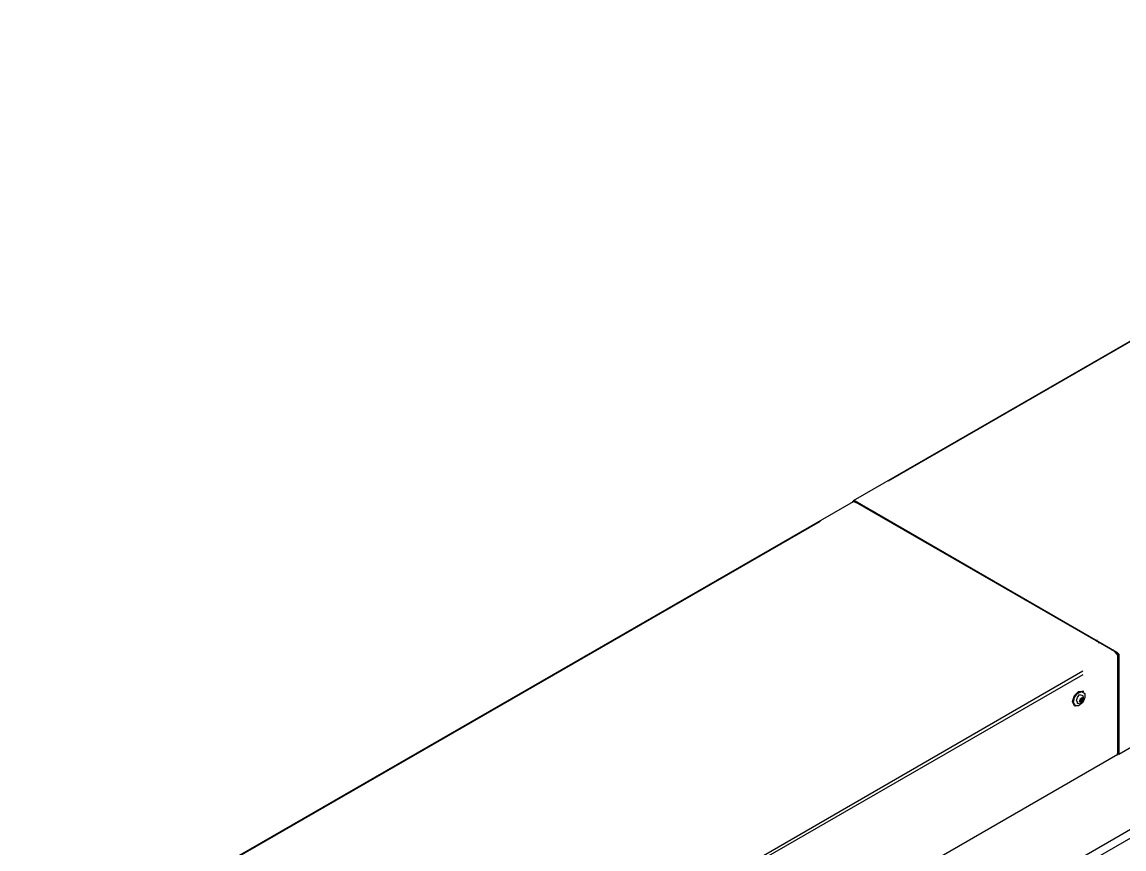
# Model space of a CAD drawing. Header units: inches. Extents: x 144 to 9879, y -166 to 6992.
# Drawn here: x 5930 to 7212, y 2921 to 3883 of the extents above; entities that cross this region are included whole.
import ezdxf

# ---------------------------------------------------------------- set-up
doc = ezdxf.new("R2010")
doc.units = ezdxf.units.IN
doc.header["$MEASUREMENT"] = 0

msp = doc.modelspace()

# ---------------------------------------------------------------- linework, layer by layer
at = {"color": 7}
for points in [[(7863.5, 3883.4), (6896.9, 3326.4)], [(7825.2, 3860.6), (6937.6, 3349.2)], [(7205.9, 3031.8), (8168.9, 3588.7)], [(6446.6, 2497.6), (8124.6, 3467.8)], [(8128.2, 3458.2), (6452.5, 2491.6)], [(6896.9, 3325.2), (5930.3, 2768.3)], [(6898.1, 3325.2), (6895.7, 3325.2)], [(7202.3, 3150.4), (6896.9, 3326.4)], [(6898.1, 3326.4), (6899.3, 3326.4)], [(6898.1, 3325.2), (6899.3, 3325.2)], [(6899.3, 3326.4), (7203.5, 3150.4)], [(6899.3, 3325.2), (6899.3, 3326.4)], [(6901.7, 3325.2), (6899.3, 3324)], [(6899.3, 3325.2), (7203.5, 3150.4)], [(6902.9, 3324), (6902.9, 3322.8)], [(6916.1, 3315.7), (6916.1, 3316.8)], [(6920.9, 3313.3), (6920.9, 3314.5)], [(6858.6, 3302.5), (5971, 2791)], [(7180.8, 3162.3), (7180.8, 3164.7)], [(7184.4, 3161.1), (7182, 3161.1)], [(7183.2, 3162.3), (7183.2, 3161.1)], [(7185.6, 3159.9), (7185.6, 3161.1)], [(7199.9, 3152.8), (7197.6, 3152.8)], [(7204.7, 3146.8), (7201.1, 3151.6)], [(7203.5, 3150.4), (7205.9, 3148)], [(7203.5, 3150.4), (7204.7, 3148)], [(7204.7, 3030.6), (7204.7, 3148)], [(7204.7, 3148), (7204.7, 3031.8)], [(7204.7, 3145.6), (7204.7, 3146.8)], [(7205.9, 3148), (7205.9, 3031.8)], [(6277.7, 2616.2), (7164, 3128.8)], [(7164, 3124), (6276.5, 2612.6)], [(7154.4, 3088.1), (7152, 3092.9), (7154.4, 3100.1), (7159.2, 3104.8), (7164, 3104.8)], [(7155.6, 3088.1), (7153.2, 3091.7), (7154.4, 3097.7), (7158, 3102.4), (7162.8, 3104.8), (7166.4, 3102.4), (7166.4, 3097.7), (7164, 3091.7), (7159.2, 3088.1), (7155.6, 3088.1)], [(7165.2, 3104.8), (7162.8, 3104.8)], [(7204.7, 3103.6), (7204.7, 3104.8)], [(7204.7, 3101.3), (7204.7, 3102.4)], [(7158, 3091.7), (7156.8, 3094.1), (7158, 3097.7), (7160.4, 3101.3), (7164, 3100.1)], [(7158, 3090.5), (7162.8, 3091.7), (7165.2, 3096.5), (7164, 3100.1)], [(7158, 3090.5), (7158, 3092.9)], [(7164, 3097.7), (7164, 3095.3), (7162.8, 3091.7), (7160.4, 3092.9), (7161.6, 3096.5), (7164, 3097.7)], [(7162.8, 3096.5), (7160.4, 3095.3)], [(7162.8, 3095.3), (7160.4, 3094.1)], [(7161.6, 3095.3), (7161.6, 3096.5)], [(7164, 3096.5), (7161.6, 3096.5)], [(7161.6, 3094.1), (7161.6, 3095.3)], [(7161.6, 3095.3), (7161.6, 3092.9)], [(7161.6, 3092.9), (7161.6, 3094.1)], [(7161.6, 3094.1), (7162.8, 3092.9)], [(7161.6, 3094.1), (7162.8, 3092.9)], [(7161.6, 3094.1), (7161.6, 3092.9)], [(7161.6, 3092.9), (7162.8, 3092.9)], [(7161.6, 3092.9), (7162.8, 3092.9)], [(7162.8, 3096.5), (7162.8, 3097.7)], [(7162.8, 3095.3), (7162.8, 3096.5)], [(7162.8, 3096.5), (7162.8, 3095.3)], [(7164, 3096.5), (7162.8, 3096.5)], [(7162.8, 3095.3), (7164, 3094.1)], [(7162.8, 3095.3), (7164, 3094.1)], [(7162.8, 3092.9), (7164, 3095.3)], [(7162.8, 3092.9), (7164, 3095.3)], [(7162.8, 3092.9), (7162.8, 3094.1)], [(7164, 3096.5), (7164, 3097.7)], [(7164, 3094.1), (7164, 3097.7)], [(7164, 3094.1), (7164, 3096.5)], [(7164, 3094.1), (7164, 3095.3)], [(7154.4, 3088.1), (7155.6, 3088.1)], [(6323.2, 2522.7), (7204.7, 3031.8)], [(7205.9, 3031.8), (7203.5, 3031.8)]]:
    msp.add_lwpolyline(points, dxfattribs=at)

doc.saveas('drawing.dxf')
